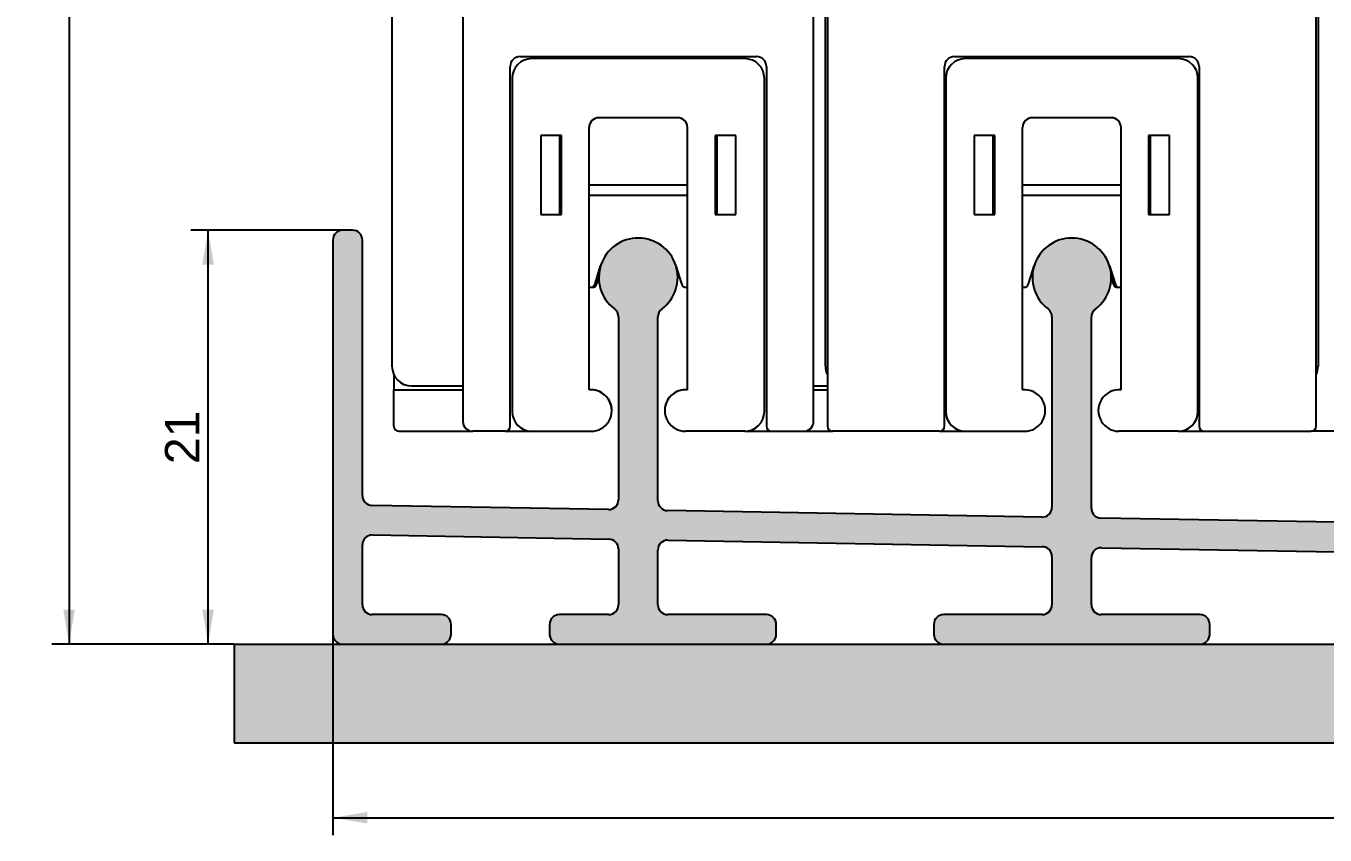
# Model space of a CAD drawing. Header units: millimetres. Extents: x -31 to 615, y 317 to 594.
# Drawn here: x 466.4 to 532.4, y 316.7 to 357.8 of the extents above; entities that cross this region are included whole.
import ezdxf
from ezdxf.enums import TextEntityAlignment as Align

# ---------------------------------------------------------------- set-up
doc = ezdxf.new("R2010")
doc.units = ezdxf.units.MM
doc.layers.add('Default', color=7, linetype='Continuous')
doc.layers.add('DV3_Default', color=7, linetype='Continuous')
doc.styles.add('SEACAD_Arial', font='arial.ttf')
doc.dimstyles.new('ISO', dxfattribs={"dimtxt": 1.75, "dimasz": 1.75, "dimexe": 0.875, "dimexo": 0, "dimgap": 0.4375, "dimtad": 1, "dimtxsty": 'SEACAD_Arial', "dimblk1": '_SE_FILLED', "dimblk2": '_SE_FILLED', "dimsah": 1, "dimcen": 0.875, "dimadec": 0, "dimazin": 0, "dimtfac": 0.5, "dimtdec": 3, "dimtmove": 0, "dimatfit": 3, "dimfxl": 1, "dimarcsym": 0})

# ---------------------------------------------------------------- blocks, each defined once
blk = doc.blocks.new('SE2')
at = {"layer": 'DV3_Default', "linetype": 'Continuous'}
h = blk.add_hatch(color=7, dxfattribs=at)
edge = h.paths.add_edge_path()
edge.add_arc((499.0035086609359, 331.1865243593265), 0.5000000000032756, 88.99952677002818, 180.0000000003322, ccw=False)
edge.add_line((499.0122389932359, 331.6864481348176), (518.0122387339328, 331.3548019057237))
edge.add_arc((518.0035086609366, 330.8548781257197), 0.4999999999879957, 0, 88.99955648856991, ccw=False)
edge.add_line((518.5035086609247, 330.8548781257197), (518.5035086609327, 328.4094447669236))
edge.add_arc((518.0035086609319, 328.4094447669237), 0.5000000000008331, 270, 359.999999999987, ccw=False)
edge.add_line((518.0035086609319, 327.9094447669228), (513.0091809090329, 327.9094447669236))
edge.add_arc((513.0091809090329, 327.4094447669233), 0.500000000000278, 90, 180)
edge.add_line((512.5091809090326, 327.4094447669233), (512.5091809090327, 326.9094447669236))
edge.add_arc((513.0091809090329, 326.9094447669239), 0.5000000000001671, 180.0000000000196, 270)
edge.add_line((513.0091809090329, 326.4094447669236), (526.0091809090328, 326.4094447669227))
edge.add_arc((526.0091809090328, 326.9094447669239), 0.5000000000001947, 270, 360)
edge.add_line((526.5091809090329, 326.9094447669239), (526.5091809090328, 327.4094447669236))
edge.add_arc((526.0091809090328, 327.4094447669233), 0.4999999999999449, 2.60551e-11, 90)
edge.add_line((526.0091809090328, 327.9094447669233), (521.0035086609324, 327.9094447669236))
edge.add_arc((521.0035086609324, 328.4094447669239), 0.5000000000001947, 180, 270, ccw=False)
edge.add_line((520.5035086609324, 328.4094447669239), (520.5035086609329, 330.8025129309236))
edge.add_arc((521.0035086609439, 330.8025129309349), 0.5000000000112692, 88.99960924279259, 180.0000000012963, ccw=False)
edge.add_line((521.0122382736431, 331.302436719), (540.0122377801329, 330.9707904938235))
edge.add_arc((540.0035086609498, 330.4708666972056), 0.4999999999465631, 0, 88.99966580406942, ccw=False)
edge.add_line((540.5035086608964, 330.4708666972056), (540.5035086609327, 328.4094447668236))
edge.add_arc((540.0035086609319, 328.4094447668236), 0.5000000000008331, 270, 359.99999999998045, ccw=False)
edge.add_line((540.0035086609319, 327.9094447668228), (535.0091809090329, 327.9094447668235))
edge.add_arc((535.0091809090329, 327.4094447668232), 0.5000000000002225, 90, 180)
edge.add_line((534.5091809090328, 327.4094447668232), (534.5091809090328, 326.9094447668235))
edge.add_arc((535.0091809090329, 326.9094447668237), 0.5000000000001671, 180.0000000000261, 270)
edge.add_line((535.0091809090329, 326.4094447668235), (548.0091809090317, 326.4094447669229))
edge.add_arc((548.0091809090317, 326.9094447668237), 0.5000000000001947, 270.0000000001302, 359.9999999999936)
edge.add_line((548.5091809090319, 326.9094447668236), (548.5091809090329, 327.4094447668234))
edge.add_arc((548.0091809090328, 327.4094447668235), 0.4999999999999449, 0, 90)
edge.add_line((548.0091809090328, 327.9094447668234), (543.0035086609324, 327.9094447668235))
edge.add_arc((543.0035086609327, 328.4094447668236), 0.5000000000001947, 180, 270, ccw=False)
edge.add_line((542.5035086609324, 328.4094447668236), (542.5035086609329, 330.4185015024235))
edge.add_arc((543.0035086609226, 330.4185015024137), 0.4999999999899529, 88.9994522970099, 179.9999999988796, ccw=False)
edge.add_line((543.012239643023, 330.9184252665433), (562.0122396775326, 330.5867790323234))
edge.add_arc((562.0035086609727, 330.086855268783), 0.5000000000025789, 0, 88.99944834765182, ccw=False)
edge.add_line((562.5035086609753, 330.086855268783), (562.5035086609327, 328.4094447669235))
edge.add_arc((562.0035086609319, 328.4094447669237), 0.5000000000008331, 270, 359.999999999987, ccw=False)
edge.add_line((562.0035086609319, 327.9094447669228), (557.0091809090327, 327.9094447669236))
edge.add_arc((557.0091809090327, 327.4094447669232), 0.500000000000278, 90, 180)
edge.add_line((556.5091809090325, 327.4094447669232), (556.5091809090328, 326.9094447669235))
edge.add_arc((557.0091809090327, 326.9094447669237), 0.4999999999999449, 180.0000000000261, 270)
edge.add_line((557.0091809090327, 326.4094447669239), (570.0091809090318, 326.4094447669232))
edge.add_arc((570.0091809090318, 326.9094447669237), 0.5000000000001947, 270.0000000001173, 360)
edge.add_line((570.5091809090319, 326.9094447669237), (570.5091809090327, 327.4094447669236))
edge.add_arc((570.0091809090318, 327.4094447669232), 0.5000000000010552, 3.25689e-11, 90)
edge.add_line((570.0091809090318, 327.9094447669243), (565.0035086609328, 327.9094447669235))
edge.add_arc((565.0035086609328, 328.4094447669237), 0.5000000000001947, 180, 270, ccw=False)
edge.add_line((564.5035086609324, 328.4094447669237), (564.5035086609328, 330.0344900740234))
edge.add_arc((565.0035086609369, 330.034490074028), 0.5000000000041638, 88.9996632465515, 180.0000000005211, ccw=False)
edge.add_line((565.0122378024362, 330.5344138703138), (584.0122299448318, 330.2027677738234))
edge.add_arc((584.0035086609698, 329.7028438403876), 0.5000000000141097, 0, 89.00056380259957, ccw=False)
edge.add_line((584.5035086609839, 329.7028438403876), (584.5035086610327, 328.4094447669235))
edge.add_arc((584.0035086610317, 328.4094447669236), 0.5000000000008331, 270.00000000010425, 359.999999999987, ccw=False)
edge.add_line((584.0035086610327, 327.9094447669228), (579.009180909133, 327.9094447669235))
edge.add_arc((579.0091809091329, 327.4094447669232), 0.500000000000278, 90, 180)
edge.add_line((578.5091809091326, 327.4094447669232), (578.509180909133, 326.9094447669235))
edge.add_arc((579.0091809091329, 326.9094447669236), 0.4999999999999449, 180.000000000013, 270)
edge.add_line((579.0091809091329, 326.4094447669237), (589.5091809091318, 326.4094447669233))
edge.add_arc((589.5091809091318, 326.9094447669237), 0.5000000000001947, 270.0000000001302, 360)
edge.add_line((590.0091809091318, 326.9094447669237), (590.0091809091329, 327.4094447669235))
edge.add_arc((589.5091809091318, 327.4094447669229), 0.5000000000010552, 6.51378e-11, 90)
edge.add_line((589.5091809091318, 327.909444766924), (587.0035086610327, 327.9094447669235))
edge.add_arc((587.0035086610327, 328.4094447669237), 0.5000000000001947, 180, 270, ccw=False)
edge.add_line((586.5035086610326, 328.4094447669237), (586.5035086610168, 329.6506500397235))
edge.add_arc((587.0035086610396, 329.6506500397313), 0.5000000000228155, 89.00033025945282, 180.0000000008924, ccw=False)
edge.add_line((587.0122319826402, 330.1505739376229), (599.0179071123317, 329.9410140987176))
edge.add_arc((599.0091809091297, 329.4410902511261), 0.5000000000130208, 0, 89.00000000192648, ccw=False)
edge.add_line((599.5091809091429, 329.4410902511261), (599.5091809091329, 328.4094447669235))
edge.add_arc((599.0091809091318, 328.4094447669236), 0.5000000000010552, 270, 359.999999999987, ccw=False)
edge.add_line((599.0091809091318, 327.9094447669225), (595.5091809091329, 327.9094447669235))
edge.add_arc((595.5091809091329, 327.4094447669232), 0.500000000000278, 90, 180)
edge.add_line((595.0091809091326, 327.4094447669232), (595.009180909133, 326.9094447669235))
edge.add_arc((595.5091809091329, 326.9094447669236), 0.4999999999999449, 180.000000000013, 270)
edge.add_line((595.5091809091329, 326.4094447669237), (600.5091809091318, 326.4094447669235))
edge.add_arc((600.5091809091318, 326.9094447669237), 0.5000000000001947, 270, 360)
edge.add_line((601.009180909132, 326.9094447669237), (601.0091809090931, 330.9151392752171))
edge.add_arc((600.5091809091988, 330.915136145834), 0.4999999999038227, 0.0003586008967619, 89.00000004316809)
edge.add_line((600.5179071120392, 331.4150599933226), (586.9947850089318, 331.6511069677139))
edge.add_arc((587.0035086607278, 332.1510308598282), 0.5000000000073579, 179.9995981056104, 269.00029241600987, ccw=False)
edge.add_line((586.5035086607329, 332.1510343670184), (586.5035086607322, 343.0052031223394))
edge.add_arc((587.0035086607418, 343.0052031223394), 0.5000000000094929, 126.7081072001294, 180, ccw=False)
edge.add_arc((585.5091809088258, 345.0094447669234), 2.000000000023704, 306.7074381357477, 592.9675637537522)
edge.add_arc((584.0035086607215, 343.0137115479466), 0.5000000000106126, 0, 52.96690000661641, ccw=False)
edge.add_line((584.5035086607322, 343.0137115479466), (584.5035086607325, 332.203396054609))
edge.add_arc((584.0035086607387, 332.203396054609), 0.4999999999937277, 269.0002995435422, 360, ccw=False)
edge.add_line((583.9947850711327, 331.7034721614232), (564.9947854040328, 332.0351183892167))
edge.add_arc((565.00350866073, 332.5350422882273), 0.5000000000093943, 179.9995981056039, 269.00033769790923, ccw=False)
edge.add_line((564.5035086607327, 332.5350457954175), (564.5035086607164, 343.0052031223402))
edge.add_arc((565.0035086607397, 343.0052031223402), 0.5000000000234817, 126.70810719001139, 180, ccw=False)
edge.add_arc((563.5091809088126, 345.0094447669235), 2.00000000001622, 306.7074381385477, 592.9675637551564)
edge.add_arc((562.0035086607709, 343.0137115478457), 0.5000000000614221, 0, 52.96690001369518, ccw=False)
edge.add_line((562.5035086608323, 343.0137115478457), (562.5035086608327, 332.5874074830573))
edge.add_arc((562.0035086608228, 332.5874074830572), 0.5000000000099369, 269.0003424435409, 360, ccw=False)
edge.add_line((561.9947854455327, 332.0874835833235), (542.9947856558326, 332.4191298132208))
edge.add_arc((543.0035086608308, 332.9190537166247), 0.5000000000106427, 179.9995980829424, 269.00036654491146, ccw=False)
edge.add_line((542.5035086608325, 332.9190572240126), (542.5035086608167, 343.0052031223236))
edge.add_arc((543.0035086608358, 343.0052031223279), 0.5000000000190408, 126.70810719105481, 180.000000000495, ccw=False)
edge.add_arc((541.5091809089798, 345.0094447669726), 2.000000000027676, 306.7074381356015, 592.9675637507736)
edge.add_arc((540.0035086608268, 343.0137115480342), 0.5000000000057413, 0, 52.96690001142957, ccw=False)
edge.add_line((540.5035086608325, 343.0137115480342), (540.5035086608327, 332.971418911489))
edge.add_arc((540.0035086607937, 332.971418911489), 0.5000000000390248, 269.00036939140057, 360, ccw=False)
edge.add_line((539.9947856806317, 332.4714950076234), (520.9947858243329, 332.8031412387509))
edge.add_arc((521.0035086608482, 333.3030651451099), 0.5000000000261706, 179.9995981019823, 269.0003858545961, ccw=False)
edge.add_line((520.5035086608343, 333.3030686523318), (520.5035086608167, 343.00520312234))
edge.add_arc((521.0035086608409, 343.00520312234), 0.5000000000242242, 126.70810719286871, 180, ccw=False)
edge.add_arc((519.5091809089129, 345.0094447669231), 2.000000000015641, 306.7074381378611, 592.9675637534508)
edge.add_arc((518.0035086608217, 343.0137115479467), 0.5000000000105264, 0, 52.96690000900429, ccw=False)
edge.add_line((518.5035086608323, 343.0137115479467), (518.5035086609197, 333.3554303398359))
edge.add_arc((518.0035086609447, 333.3554303398359), 0.4999999999748539, 269.0003885132353, 360, ccw=False)
edge.add_line((517.9947858476279, 332.8555064331234), (498.9947859480328, 333.1871526650226))
edge.add_arc((499.0035086609317, 333.687076573524), 0.5000000000116303, 179.9995975781639, 269.00040002210807, ccw=False)
edge.add_line((498.5035086609324, 333.687080085317), (498.5035086609325, 343.0052031223397))
edge.add_arc((499.0035086609417, 343.0052031223397), 0.5000000000092708, 126.7081072001215, 180, ccw=False)
edge.add_arc((497.5091809090258, 345.0094447669235), 2.000000000024504, 306.7074381357502, 592.967563754151)
edge.add_arc((496.0035086609218, 343.0137115479467), 0.500000000010524, 0, 52.96690000504259, ccw=False)
edge.add_line((496.5035086609324, 343.0137115479467), (496.5035086609324, 333.7394417682852))
edge.add_arc((496.0035086609358, 333.7394417682852), 0.4999999999966143, 269.0002960827016, 360, ccw=False)
edge.add_line((495.9947850411328, 333.2395178756233), (484.0004547058327, 333.4488796904297))
edge.add_arc((484.0091809090348, 333.9488035380203), 0.5000000000121899, 179.9996494637899, 269.0000000019249, ccw=False)
edge.add_line((483.509180909032, 333.9488065970259), (483.5091809090329, 346.9094447669237))
edge.add_arc((483.0091809090318, 346.9094447669235), 0.5000000000010552, 2.60551e-11, 90)
edge.add_line((483.0091809090318, 347.4094447669245), (482.509180909033, 347.4094447669237))
edge.add_arc((482.509180909033, 346.9094447669235), 0.5000000000002225, 90, 180)
edge.add_line((482.0091809090328, 346.9094447669235), (482.0091809090328, 326.9094447669236))
edge.add_arc((482.5091809090329, 326.9094447669239), 0.5000000000001671, 180.0000000000261, 270)
edge.add_line((482.5091809090329, 326.4094447669237), (487.5091809090318, 326.4094447669223))
edge.add_arc((487.5091809090317, 326.9094447669239), 0.5000000000001947, 270.0000000001238, 360)
edge.add_line((488.0091809090319, 326.9094447669239), (488.0091809090328, 327.4094447669237))
edge.add_arc((487.5091809090317, 327.4094447669233), 0.5000000000010552, 3.90827e-11, 90)
edge.add_line((487.5091809090317, 327.9094447669244), (484.0091809090328, 327.9094447669236))
edge.add_arc((484.0091809090328, 328.4094447669239), 0.5000000000001947, 180, 270, ccw=False)
edge.add_line((483.5091809090326, 328.4094447669239), (483.5091809090329, 331.4484257773236))
edge.add_arc((484.0091809090359, 331.448422717826), 0.5000000000124141, 89.00000000284399, 179.9996494074001, ccw=False)
edge.add_line((484.0179071122299, 331.9483465654171), (496.0122385563328, 331.7389847313235))
edge.add_arc((496.0035086609367, 331.2390609482196), 0.4999999999866541, 0, 88.99957684312272, ccw=False)
edge.add_line((496.5035086609233, 331.2390609482196), (496.5035086609326, 328.4094447669237))
edge.add_arc((496.0035086609318, 328.4094447669237), 0.5000000000008331, 270, 359.999999999987, ccw=False)
edge.add_line((496.0035086609318, 327.9094447669229), (493.5091809090329, 327.9094447669236))
edge.add_arc((493.5091809090329, 327.4094447669233), 0.500000000000278, 90, 180)
edge.add_line((493.0091809090326, 327.4094447669233), (493.0091809090329, 326.9094447669236))
edge.add_arc((493.5091809090329, 326.9094447669239), 0.4999999999999449, 180.0000000000261, 270)
edge.add_line((493.5091809090329, 326.4094447669239), (504.0091809090317, 326.4094447669225))
edge.add_arc((504.0091809090317, 326.9094447669239), 0.5000000000001947, 270.0000000001302, 360)
edge.add_line((504.5091809090318, 326.9094447669239), (504.5091809090328, 327.4094447669237))
edge.add_arc((504.0091809090317, 327.4094447669233), 0.5000000000010552, 3.25689e-11, 90)
edge.add_line((504.0091809090317, 327.9094447669244), (499.0035086609328, 327.9094447669236))
edge.add_arc((499.0035086609328, 328.4094447669239), 0.5000000000001947, 180, 270, ccw=False)
edge.add_line((498.5035086609327, 328.4094447669239), (498.5035086609327, 331.1865243593236))
blk.add_hatch(color=7, dxfattribs=at).paths.add_polyline_path([(606.0091809089232, 326.4094447669236), (477.0091809089242, 326.4094447669223), (477.0091809089246, 321.4094447669237), (606.0091809089237, 321.4094447669229)])
at = {"layer": 'DV3_Default', "color": 7, "linetype": 'Continuous'}
for p, q in [((488.609180909, 395.8520472549), (488.6091809077, 337.7094447669)), ((506.4091809077, 337.7094447669), (506.4091809077, 395.8515041083)), ((531.9091809111, 337.4594447667), (531.9091809111, 395.8558186286)), ((532.0091809111, 394.5554512652), (532.0091809111, 340.5094447667)), ((485.0091809069, 382.409444767), (485.0091809069, 340.5094447675)), ((507.0091809084, 340.5094447667), (507.0091809084, 382.574280113)), ((507.1091809083999, 382.5164162123), (507.1091809083999, 337.4594447667)), ((491.5091809076999, 356.2094447669), (503.5091809076999, 356.2094447669)), ((502.909180909, 356.1094447669), (492.109180909, 356.1094447669)), ((513.5491809098, 356.2094447661), (525.4655432475, 356.2094447661)), ((524.9091809076999, 356.1094447661), (514.1091809077, 356.1094447661)), ((491.0091809076999, 337.4594447669), (491.0091809076999, 355.7094447669)), ((504.0091809076999, 355.7094447669), (504.0091809076999, 337.4594447669)), ((513.0491809098, 337.4594447667), (513.0491809098, 355.7094447661)), ((525.9655432475, 355.7094447661), (525.9655432475, 337.4594447667)), ((491.109180909, 355.1094447669), (491.109180909, 338.2094447669)), ((503.909180909, 338.2094447669), (503.909180909, 355.1094447669)), ((513.1091809077, 355.1094447661), (513.1091809077, 338.2094447661)), ((525.9091809076999, 338.2094447661), (525.9091809076999, 355.1094447661)), ((499.509180909, 353.1094447669), (495.509180909, 353.1094447669)), ((521.5091809076999, 353.1094447661), (517.5091809076999, 353.1094447661)), ((493.609180909, 352.2094447671), (492.556539624, 352.2094447671)), ((492.556539624, 352.2094447671), (492.556539624, 348.2094447671)), ((493.5091809076999, 352.2094447671), (493.5091809076999, 348.2094447671)), ((493.609180909, 348.2094447671), (493.609180909, 352.2094447671)), ((495.009180909, 339.3040684942), (495.009180909, 352.6094447669)), ((500.009180909, 339.3040684942), (500.009180909, 352.6094447669)), ((501.409180909, 352.2094447671), (501.409180909, 348.2094447671)), ((502.461822194, 352.2094447671), (501.409180909, 352.2094447671)), ((501.5091809076999, 348.2094447671), (501.5091809076999, 352.2094447671)), ((502.461822194, 348.2094447671), (502.461822194, 352.2094447671)), ((515.6091809077, 352.2094447663), (514.5565396226999, 352.2094447663)), ((514.5565396226999, 352.2094447663), (514.5565396226999, 348.2094447663)), ((515.5091809098001, 352.2094447663), (515.5091809098001, 348.2094447663)), ((515.6091809077, 348.2094447663), (515.6091809077, 352.2094447663)), ((517.0091809076999, 339.3040684934), (517.0091809076999, 352.6094447661)), ((522.0091809076999, 339.3040684934), (522.0091809076999, 352.6094447661)), ((523.4091809076999, 352.2094447663), (523.4091809076999, 348.2094447663)), ((524.4618221927, 352.2094447663), (523.4091809076999, 352.2094447663)), ((523.5091809098001, 348.2094447663), (523.5091809098001, 352.2094447663)), ((524.4618221927, 348.2094447663), (524.4618221927, 352.2094447663)), ((495.009180909, 349.7094447669), (500.009180909, 349.7094447669)), ((517.0091809090001, 349.7094447661), (522.0091809090001, 349.7094447661)), ((495.009180909, 349.1753664131), (500.009180909, 349.1753664131)), ((517.0091809090001, 349.1753664123), (522.0091809090001, 349.1753664123)), ((492.556539624, 348.2094447671), (493.609180909, 348.2094447671)), ((501.409180909, 348.2094447671), (502.461822194, 348.2094447671)), ((514.5565396226999, 348.2094447663), (515.6091809077, 348.2094447663)), ((523.4091809076999, 348.2094447663), (524.4618221927, 348.2094447663)), ((483.009180909, 347.4094447669), (482.509180909, 347.4094447669)), ((482.009180909, 346.9094447669), (482.009180909, 326.9094447669)), ((483.509180909, 333.948806597), (483.509180909, 346.9094447669)), ((495.3138425965, 344.6852001162), (495.599412641, 345.6034019729)), ((499.4189491769999, 345.6034019729), (499.7045192216, 344.6852001162)), ((517.3138425965, 344.6852001154), (517.599412641, 345.6034019721)), ((521.418949177, 345.6034019721), (521.7045192216, 344.6852001154)), ((495.4138425961, 344.6852001162), (495.509257085, 344.9919891599)), ((521.5091047348001, 344.9919893736), (521.6045192212, 344.6852003379)), ((495.0091809076999, 344.5094447669), (495.075121563, 344.5094447669)), ((495.075121563, 344.509444767), (495.1751215626, 344.509444767)), ((499.9432402551, 344.5094447669), (500.0091809076999, 344.5094447669)), ((517.0091809090001, 344.5094447661), (517.075121563, 344.5094447661)), ((521.8432402547, 344.5094449887), (521.9432402551, 344.5094449887)), ((521.9432402551, 344.5094447661), (522.0091809090001, 344.5094447661)), ((496.5035086609, 343.0137115479), (496.5035086609, 333.7394417683)), ((498.5035086609, 333.6870800853), (498.5035086609, 343.0052031223)), ((518.5035086608, 343.0137115479), (518.5035086608999, 333.3554303398)), ((520.5035086608, 333.3030686523), (520.5035086608, 343.0052031223)), ((485.1091809069, 340.0735548732), (485.1091809069, 339.3094447675)), ((486.0091809069, 339.5094447675), (488.6091809069, 339.5094447675)), ((506.4091809096, 339.5094447675), (507.1091809083999, 339.5094447675)), ((485.1091809069, 337.4594447675), (485.1091809069, 339.3094447675)), ((485.1091809069, 339.3094447675), (488.609180909, 339.3094447675)), ((506.409180909, 339.3094447675), (507.1091809077, 339.3094447675)), ((496.0092385262, 337.7086508223), (496.0091801192, 337.708556039)), ((499.0091232919, 337.7086508223), (499.0091816938, 337.7085560359)), ((518.0092385248, 337.7086508215), (518.0091801178, 337.7085560382)), ((521.0091232905, 337.7086508215), (521.0091816925, 337.7085560351)), ((485.3591809069, 337.2094447675), (489.1091809077, 337.2094447675)), ((490.7591809076999, 337.2094447669), (489.1091809077, 337.2094447669)), ((490.7591809076999, 337.2094447669), (492.109180909, 337.2094447669)), ((492.109180909, 337.2094447669), (495.1153000325, 337.2094447669)), ((502.909180909, 337.2094447669), (499.9030617856, 337.2094447669)), ((502.909180909, 337.2094447669), (504.2591809076999, 337.2094447669)), ((504.2591809076999, 337.2094447669), (505.9091809077, 337.2094447669)), ((505.9091809077, 337.2094447675), (507.3591809077, 337.2094447675)), ((512.7991809098, 337.2094447667), (507.3591809083999, 337.2094447667)), ((512.7991809098, 337.2094447667), (514.109180909, 337.2094447667)), ((514.1091809077, 337.2094447661), (517.1153000311, 337.2094447661)), ((524.9091809076999, 337.2094447661), (521.9030617842, 337.2094447661)), ((524.909180909, 337.2094447667), (526.2155432475, 337.2094447667)), ((526.2155432475, 337.2094447667), (531.6591809111, 337.2094447667)), ((534.7991809098, 337.2094447669), (531.6591809104, 337.2094447669)), ((495.9947850411, 333.2395178756), (484.0004547058, 333.4488796904)), ((517.9947858476, 332.8555064331), (498.994785948, 333.187152665)), ((539.9947856806, 332.4714950076), (520.9947858243, 332.8031412388)), ((484.0179071122, 331.9483465654), (496.0122385563, 331.7389847313)), ((499.0122389932, 331.6864481348), (518.0122387339, 331.3548019057)), ((483.509180909, 328.4094447669), (483.509180909, 331.4484257773)), ((496.5035086609, 331.2390609482), (496.5035086609, 328.4094447669)), ((498.5035086609, 328.4094447669), (498.5035086609, 331.1865243593)), ((521.0122382736, 331.302436719), (540.0122377801, 330.9707904938)), ((518.5035086608999, 330.8548781257), (518.5035086608999, 328.4094447669)), ((520.5035086608999, 328.4094447669), (520.5035086608999, 330.8025129309)), ((487.509180909, 327.9094447669), (484.009180909, 327.9094447669)), ((496.0035086609, 327.9094447669), (493.509180909, 327.9094447669)), ((504.009180909, 327.9094447669), (499.0035086609, 327.9094447669)), ((518.0035086608999, 327.9094447669), (513.0091809090001, 327.9094447669)), ((526.0091809090001, 327.9094447669), (521.0035086608999, 327.9094447669)), ((488.009180909, 326.9094447669), (488.009180909, 327.4094447669)), ((493.009180909, 327.4094447669), (493.009180909, 326.9094447669)), ((504.509180909, 326.9094447669), (504.509180909, 327.4094447669)), ((512.5091809090001, 327.4094447669), (512.5091809090001, 326.9094447669)), ((526.5091809090001, 326.9094447669), (526.5091809090001, 327.4094447669)), ((477.0091809089, 326.4094447669), (477.0091809089, 321.4094447669)), ((477.0091809089, 326.4094447669), (606.0091809089, 326.4094447669)), ((493.509180909, 326.4094447669), (504.009180909, 326.4094447669)), ((513.0091809090001, 326.4094447669), (526.0091809090001, 326.4094447669)), ((477.0091809089, 321.4094447669), (606.0091809089, 321.4094447669))]:
    blk.add_line(p, q, dxfattribs=at)
for centre, radius, start, end in [((491.5091809076999, 355.7094447669), 0.5000000000000004, 90, 180), ((492.109180909, 355.1094447669), 1.000000000000001, 90, 180), ((502.909180909, 355.1094447669), 1.000000000000001, 0, 90), ((503.5091809076999, 355.7094447669), 0.5000000000000004, 0, 90), ((513.5491809098, 355.7094447661), 0.499999999999997, 90, 180), ((514.1091809077, 355.1094447661), 0.9999999999999974, 90, 180), ((524.9091809076999, 355.1094447661), 0.9999999999999992, 0, 90), ((525.4655432475, 355.7094447661), 0.5000000000000004, 0, 90), ((495.509180909, 352.6094447669), 0.5000000000000004, 90, 180), ((499.509180909, 352.6094447669), 0.5000000000000004, 0, 90), ((517.5091809076999, 352.6094447661), 0.5000000000000004, 90, 180), ((521.5091809076999, 352.6094447661), 0.5000000000000004, 0, 90), ((482.509180909, 346.9094447669), 0.5000000000002225, 90, 180), ((483.009180909, 346.9094447669), 0.5000000000010552, 0, 90), ((497.509180909, 345.0094447669), 2.000000000024504, 306.7074381358, 232.9675637541999), ((519.5091809089, 345.0094447669), 2.000000000015641, 306.7074381379, 232.9675637535), ((495.075121563, 344.7594447669), 0.2500000000000002, 270, 342.7237789338), ((495.1751215626, 344.759444767), 0.2500000000000002, 270, 342.7237789338), ((499.9432402551, 344.7594447669), 0.249999999999999, 197.2762210662, 270), ((517.075121563, 344.7594447661), 0.2500000000000002, 270, 342.7237789338), ((521.8432402547, 344.7594449887), 0.2500000000000008, 197.2762210662, 270), ((521.9432402551, 344.7594447661), 0.2500000000000023, 197.2762210662, 270), ((496.0035086609, 343.0137115479), 0.500000000010524, 0, 52.96690000499999), ((499.0035086609, 343.0052031223), 0.5000000000092708, 126.7081072001, 180), ((518.0035086608, 343.0137115479), 0.5000000000105264, 0, 52.966900009), ((521.0035086608, 343.0052031223), 0.5000000000242242, 126.7081071929, 180), ((486.0091809069, 340.5094447675), 1.000000000000001, 180, 270), ((508.0091809084, 340.5094447667), 1.000000000000001, 180, 205.8419327632), ((531.0091809111, 340.5094447667), 1.000000000000008, 334.1580672368, 0), ((495.1153000325, 338.2620477979), 1.049999999999999, 359.9293959092, 95.8005491071), ((495.1153000325, 338.2594447669), 1.049999999999998, 328.360991595, 95.8005491073), ((499.9030617856, 338.2620477979), 1.049999999999998, 84.1994508927, 180.0707761437), ((499.9030617856, 338.2594447669), 1.049999999999999, 84.1994508929, 211.6390084049), ((517.1153000311, 338.2594447661), 1.049999999999998, 328.360991595, 95.8005491073), ((521.9030617842, 338.2594447661), 1.049999999999999, 84.1994508929, 211.6390084049), ((492.109180909, 338.2094447669), 1.000000000000001, 180, 270), ((502.909180909, 338.2094447669), 1.000000000000001, 270, 0), ((514.1091809077, 338.2094447661), 1.000000000000001, 180, 270), ((524.9091809076999, 338.2094447661), 1.000000000000001, 270, 0), ((489.1091809077, 337.7094447669), 0.4999999999997229, 180.0000000001, 270), ((495.1153000325, 338.2594447669), 1.049999999999999, 270, 328.3549163898), ((499.9030617856, 338.2594447669), 1.050000000000002, 211.6450836098, 270), ((505.9091809077, 337.7094447669), 0.4999999999990012, 270, 0), ((517.1153000311, 338.2594447661), 1.049999999999999, 270, 328.3549163898), ((521.9030617842, 338.2594447661), 1.050000000000002, 211.6450836098, 270), ((485.3591809069, 337.4594447675), 0.2500000000000002, 180, 270), ((490.7591809076999, 337.4594447669), 0.2500000000000002, 270, 0), ((504.2591809076999, 337.4594447669), 0.2500000000000002, 180, 270), ((507.3591809083999, 337.4594447667), 0.2499999999999933, 180, 270), ((512.7991809098, 337.4594447667), 0.2500000000000002, 270, 0), ((526.2155432475, 337.4594447667), 0.2500000000000002, 180, 270), ((531.6591809111, 337.4594447667), 0.2500000000000002, 270, 0), ((484.009180909, 333.948803538), 0.5000000000121899, 179.9996494638, 269.0000000019), ((496.0035086609, 333.7394417683), 0.4999999999966143, 269.0002960827, 0), ((499.0035086609, 333.6870765735), 0.5000000000116303, 179.9995975782, 269.0004000221), ((518.0035086608999, 333.3554303398), 0.4999999999748539, 269.0003885131999, 0), ((521.0035086608, 333.3030651451), 0.5000000000261706, 179.999598102, 269.0003858546), ((484.009180909, 331.4484227178), 0.5000000000124141, 89.00000000280001, 179.9996494074), ((496.0035086609, 331.2390609482), 0.4999999999866541, 0, 88.99957684309999), ((499.0035086609, 331.1865243593), 0.5000000000032756, 88.99952677, 180.0000000003), ((518.0035086608999, 330.8548781257), 0.4999999999879957, 0, 88.99955648859999), ((521.0035086608999, 330.8025129309), 0.5000000000112692, 88.99960924279999, 180.0000000013), ((484.009180909, 328.4094447669), 0.5000000000001947, 180, 270), ((496.0035086609, 328.4094447669), 0.5000000000008331, 270, 360), ((499.0035086609, 328.4094447669), 0.5000000000001947, 180, 270), ((518.0035086608999, 328.4094447669), 0.5000000000008331, 270, 360), ((521.0035086608999, 328.4094447669), 0.5000000000001947, 180, 270), ((487.509180909, 327.4094447669), 0.5000000000010552, 0, 90), ((493.509180909, 327.4094447669), 0.500000000000278, 90, 180), ((504.009180909, 327.4094447669), 0.5000000000010552, 0, 90), ((513.0091809090001, 327.4094447669), 0.500000000000278, 90, 180), ((526.0091809090001, 327.4094447669), 0.4999999999999449, 0, 90), ((482.509180909, 326.9094447669), 0.5000000000001671, 180, 270), ((487.509180909, 326.9094447669), 0.5000000000001947, 270.0000000001, 0), ((493.509180909, 326.9094447669), 0.4999999999999449, 180, 270), ((504.009180909, 326.9094447669), 0.5000000000001947, 270.0000000001, 0), ((513.0091809090001, 326.9094447669), 0.5000000000001671, 180, 270), ((526.0091809090001, 326.9094447669), 0.5000000000001947, 270, 0)]:
    blk.add_arc(centre, radius, start, end, dxfattribs=at)
blk = doc.blocks.new('DMBLK123')
at = {"layer": 'Default', "linetype": 'Continuous', "transparency": 16777216}
for points in [[(483.7591809630495, 317.3159563900256), (483.7591809630495, 317.8992897413644), (482.0091809090328, 317.607623065695)], [(599.2591835968298, 317.3159563900256), (601.0091836508465, 317.607623065695), (599.2591835968298, 317.8992897413644)]]:
    blk.add_hatch(color=7, dxfattribs=at).paths.add_polyline_path(points)
at = {"layer": 'Default', "color": 7, "linetype": 'Continuous', "transparency": 16777216}
for p, q in [((601.0091809091, 328.9122920211), (601.0091809091, 316.7326230387)), ((482.009180909, 326.9094447669), (482.009180909, 316.7326230387)), ((482.009180909, 317.6076230657), (601.0091836508, 317.6076230657))]:
    blk.add_line(p, q, dxfattribs=at)
at = {"layer": 'Default', "color": 7, "linetype": 'Continuous', "transparency": 16777216, "style": 'SEACAD_Arial'}
blk.add_text('119', height=1.75, dxfattribs=at).set_placement((539.4548344539, 319.7951230657), align=Align.TOP_LEFT)
blk = doc.blocks.new('_SE_FILLED')
at = {"color": 0}
blk.add_line((0, 0), (-1, 0), dxfattribs=at)
blk.add_solid([(0, 0), (-1, -0.1665), (-1, 0.1665), (0, 0)], dxfattribs=at)
blk = doc.blocks.new('DMBLK124')
at = {"layer": 'Default', "linetype": 'Continuous', "transparency": 16777216}
for points in [[(475.3868463594104, 345.6594444297834), (475.9701797107492, 345.6594444297834), (475.6785130350798, 347.4094444838001)], [(475.3868463594104, 328.1594448209389), (475.6785130350798, 326.4094447669222), (475.9701797107492, 328.1594448209389)]]:
    blk.add_hatch(color=7, dxfattribs=at).paths.add_polyline_path(points)
at = {"layer": 'Default', "color": 7, "linetype": 'Continuous', "transparency": 16777216}
for p, q in [((482.759180909, 347.4094447669), (474.8035130081, 347.4094447669)), ((475.6785130351, 326.4094447669), (475.6785130351, 347.4094444838)), ((477.0091809089, 326.4094447669), (474.8035130081, 326.4094447669))]:
    blk.add_line(p, q, dxfattribs=at)
at = {"layer": 'Default', "color": 7, "linetype": 'Continuous', "transparency": 16777216, "style": 'SEACAD_Arial'}
blk.add_text('21', height=1.75, rotation=90, dxfattribs=at).set_placement((473.4910130351, 335.539879408), align=Align.TOP_LEFT)
blk = doc.blocks.new('DMBLK136')
at = {"layer": 'Default', "linetype": 'Continuous', "transparency": 16777216}
for points in [[(468.3337726309389, 577.7294447129102), (468.9171059822777, 577.7294447129102), (468.6254393066083, 579.479444766927)], [(468.3337726309389, 328.1594479871425), (468.6254393066083, 326.4094479331258), (468.9171059822777, 328.1594479871425)]]:
    blk.add_hatch(color=7, dxfattribs=at).paths.add_polyline_path(points)
at = {"layer": 'Default', "color": 7, "linetype": 'Continuous', "transparency": 16777216}
for p, q in [((477.0091809089, 579.4794447669), (467.7504392796, 579.4794447669)), ((468.6254393066, 579.4794447669), (468.6254393066, 326.4094479331)), ((477.0091809089, 326.4094447669), (467.7504392796, 326.4094447669))]:
    blk.add_line(p, q, dxfattribs=at)
at = {"layer": 'Default', "color": 7, "linetype": 'Continuous', "transparency": 16777216, "style": 'SEACAD_Arial'}
blk.add_text('H', height=1.75, rotation=90, dxfattribs=at).set_placement((466.4379393066, 451.45694635), align=Align.TOP_LEFT)

msp = doc.modelspace()

# ---------------------------------------------------------------- block references
at = {"layer": 'Default'}
msp.add_blockref('SE2', (0, 0), dxfattribs=at)

# ---------------------------------------------------------------- dimensions: what is measured, and where the dimension line sits
at = {"layer": 'Default', "color": 7, "linetype": 'Continuous'}
for base, p1, p2, angle, text, picture, middle, dimtype in [((468.6254393066, 579.4794447669), (477.0091809089, 579.4794447669), (477.0091809089, 326.4094447669), 270, '\\A1;H {}', 'DMBLK136', (468.6254393066, 452.94444635), 161), ((475.6785130351, 347.4094447669), (477.0091809089, 326.4094447669), (482.759180909, 347.4094447669), 90, '\\A1;<>', 'DMBLK124', (475.6785130351, 336.9094446254), 160)]:
    dim = msp.add_linear_dim(base=base, p1=p1, p2=p2, angle=angle, text=text, dimstyle='ISO', dxfattribs=at)
    dim.commit()
    dim.dimension.update_dxf_attribs({"geometry": picture, "text_midpoint": middle, "dimtype": dimtype})
dim = msp.add_linear_dim(base=(601.0091809091, 317.6076230657), p1=(482.009180909, 326.9094447669), p2=(601.0091809091, 328.9122920211), text='\\A1;<>', dimstyle='ISO', dxfattribs=at)
dim.commit()
dim.dimension.update_dxf_attribs({"geometry": 'DMBLK123', "text_midpoint": (541.5091822799, 317.6076230657), "dimtype": 160})

doc.saveas('drawing.dxf')
